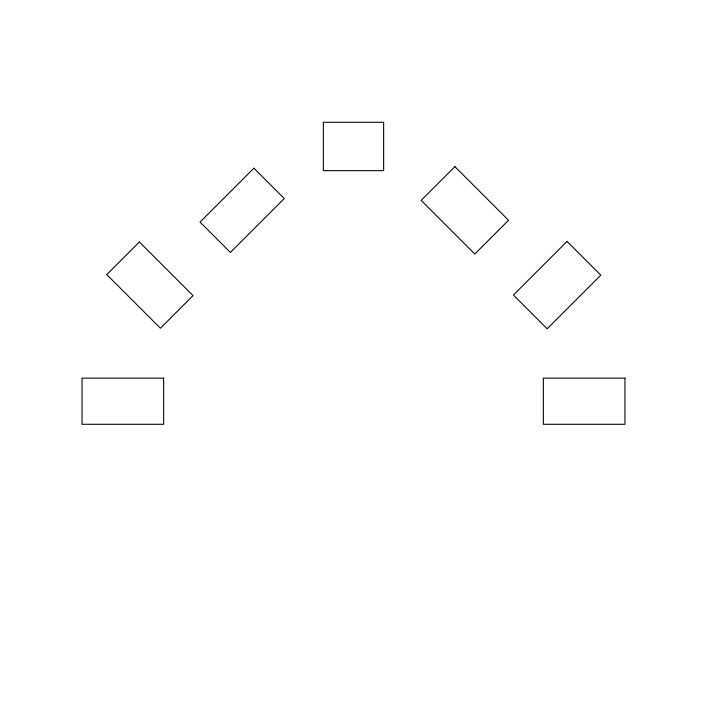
<?xml version="1.0" encoding="UTF-8"?>
<svg xmlns="http://www.w3.org/2000/svg" width="707" height="707" viewBox="0 0 707 707"><rect width="100%" height="100%" fill="white"/><g stroke="black" fill="none" stroke-linecap="round" stroke-linejoin="round"><path stroke-width="1.06" d="M139.367 241.962L106.748 274.581L160.401 328.234L193.02 295.614L139.367 241.962M253.901 168.204L200.019 222.086L230.394 252.461L284.276 198.579L253.901 168.204M454.901 166.631L421.151 200.381L474.804 254.034L508.554 220.284L454.901 166.631M567.067 241.396L513.415 295.049L547.165 328.799L600.817 275.147L567.067 241.396M383.645 122.284L323.355 122.284L323.355 170.643L383.645 170.643L383.645 122.284M163.644 378.157L82.039 378.157L82.039 424.288L163.644 424.288L163.644 378.157M624.961 378.157L543.356 378.157L543.356 424.288L624.961 424.288L624.961 378.157"/></g></svg>
